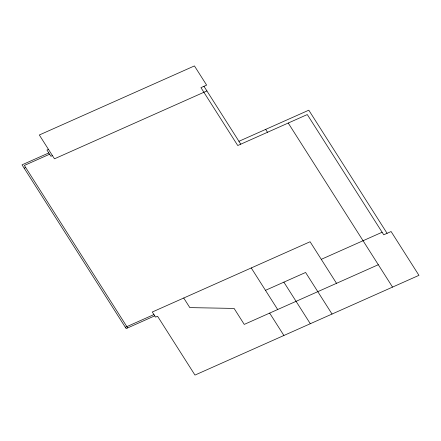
<?xml version="1.0" encoding="UTF-8"?>
<svg xmlns="http://www.w3.org/2000/svg" width="441" height="441" viewBox="0 0 441 441"><rect width="100%" height="100%" fill="white"/><g stroke="black" fill="none" stroke-linecap="round" stroke-linejoin="round"><path stroke-width="0.66" d="M48.466 149.383L46.967 150.05L50.93 156.29L52.435 155.618M48.791 152.933L22.05 164.84L126.159 328.578L154.741 315.85M49.607 154.212L24.365 165.447L127.658 327.911M24.183 168.197L25.688 167.53M206.906 90.934L54.469 158.815L39.321 134.99L194.431 65.918L206.631 85.107L200.947 87.638L237.754 145.524L307.283 114.561L383.736 234.805L391.095 231.531L418.95 275.344L194.972 375.082L157.558 316.236L155.552 317.129L152.299 312.013L310.089 241.751L336.522 283.326M238.928 141.302L308.799 110.189L387.082 233.317M125.343 327.299L153.926 314.571M321.268 259.341L382.11 232.247M265.482 290.338L305.602 272.472L332.034 314.047M378.306 264.716L244.253 324.411L234.088 308.419L189.823 307.614L183.721 298.022M288.232 123.045L392.54 287.102M265.675 129.395L267.505 132.272M203.957 86.298L240.758 144.179M283.872 282.146L310.304 323.722M251.249 267.952L277.681 309.527M269.66 313.099L283.894 335.485"/></g></svg>
